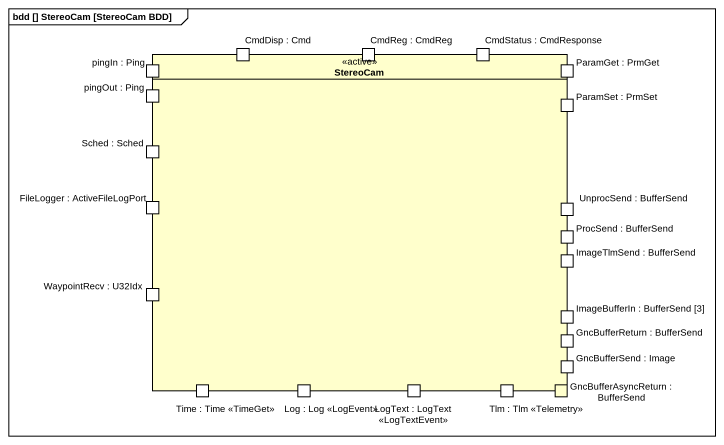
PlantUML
@startuml
mainframe bdd [] StereoCam [StereoCam BDD]
rectangle StereoCam <<active>> {
  port "pingIn : Ping" as pingIn_Ping
  port "CmdDisp : Cmd" as CmdDisp_Cmd
  port "CmdReg : CmdReg" as CmdReg_CmdReg
  port "CmdStatus : CmdResponse" as CmdStatus_CmdResponse
  port "ParamGet : PrmGet" as ParamGet_PrmGet
  port "pingOut : Ping" as pingOut_Ping
  port "ParamSet : PrmSet" as ParamSet_PrmSet
  port "Sched : Sched" as Sched_Sched
  port "FileLogger : ActiveFileLogPort" as FileLogger_ActiveFileLogPort
  port "UnprocSend : BufferSend" as UnprocSend_BufferSend
  port "ProcSend : BufferSend" as ProcSend_BufferSend
  port "ImageTlmSend : BufferSend" as ImageTlmSend_BufferSend
  port "WaypointRecv : U32Idx" as WaypointRecv_U32Idx
  port "ImageBufferIn : BufferSend [3]" as ImageBufferIn_BufferSend_3
  port "GncBufferReturn : BufferSend" as GncBufferReturn_BufferSend
  port "Time : Time <<TimeGet>>" as Time_Time_TimeGet
  port "Log : Log <<LogEvent>>" as Log_Log_LogEvent
  port "LogText : LogText <<LogTextEvent>>" as LogText_LogText_LogTextEvent
  port "Tlm : Tlm <<Telemetry>>" as Tlm_Tlm_Telemetry
  port "GncBufferAsyncReturn : BufferSend" as GncBufferAsyncReturn #FFFFCC
  port "GncBufferSend : Image" as GncBufferSend_Image
}
@enduml
